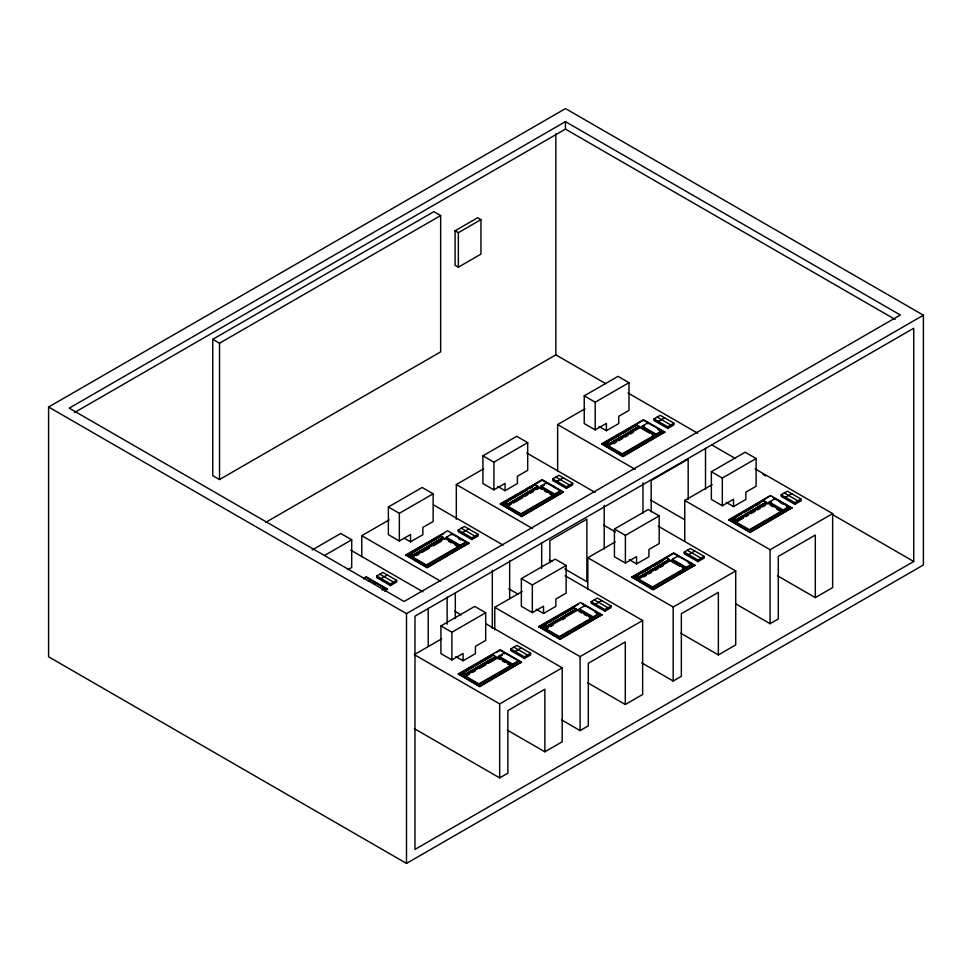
<?xml version="1.0" encoding="UTF-8"?>
<svg xmlns="http://www.w3.org/2000/svg" width="972" height="972" viewBox="0 0 972 972"><rect width="100%" height="100%" fill="white"/><g stroke="black" fill="none" stroke-linecap="round" stroke-linejoin="round"><path stroke-width="1.46" d="M48.6 407.013L565.51 108.585L923.4 315.207L923.4 564.987L406.49 863.415L48.6 656.793L48.6 407.013L406.49 613.636L923.4 315.207M565.449 121.646L69.219 408.143L404.109 601.498L900.339 315.001L565.449 121.646L565.449 129.106L74.467 412.565M212.759 339.313L433.877 211.653L440.644 215.565L440.644 351.888L219.526 479.548L212.759 475.636L212.759 339.313L219.526 343.225L440.644 215.565M455.066 230.789L477.665 217.74L480.958 219.636L480.958 254.129L458.347 267.179L455.066 265.283L455.066 230.789L458.347 232.685L480.958 219.636M265.781 522.328L555.85 354.853L605.665 383.612M312.133 549.982L340.735 533.47L351.706 539.8L351.706 567.49L347.855 569.713M410.536 541.841L410.536 534.539L399.346 541.003L388.375 534.673L388.375 506.983L422.176 487.47L433.148 493.812L433.148 521.49L422.869 527.419L422.869 534.722L410.536 541.841L404.449 538.318M606.394 430.705L606.394 423.415L595.204 429.879L584.233 423.537L584.233 395.859L618.034 376.346L629.006 382.676L629.006 410.366L618.727 416.295L618.727 423.585L606.394 430.705L599.08 426.489M505.088 490.678L505.088 483.388L493.898 489.852L482.926 483.509L482.926 455.832L516.727 436.319L527.699 442.649L527.699 470.339L517.42 476.268L517.42 483.558L505.088 490.678L497.773 486.462M324.405 555.559L351.706 539.8M388.375 506.983L399.346 513.313L433.148 493.812M361.778 556.835L361.778 535.693L389.14 519.899M584.233 395.859L595.204 402.189L629.006 382.676M557.636 471.384L557.636 424.57L584.986 408.775M482.926 455.832L493.898 462.162L527.699 442.649M456.33 519.267L456.33 484.542L483.679 468.747M363.564 578.316L366.189 576.809L387.476 589.093L384.851 591.158M363.564 578.862L366.189 577.356L373.698 581.693M405.798 554.951L447.63 530.809L468.917 543.093L427.085 567.794L405.798 554.951L427.085 567.247L468.917 543.093M405.798 555.51L443.706 533.628M407.973 554.623L410.694 556.203L412.614 555.097L410.694 556.835L407.973 554.623L409.88 553.518L413.185 555.389L443.256 537.419L440.644 535.9L410.561 553.87L423.646 546.325M407.973 555.267L409.88 554.162L412.614 555.741M426.258 544.818L440.644 536.508L443.256 538.026M601.656 443.827L643.488 419.685L664.775 431.969L622.943 456.67L601.656 443.827L622.943 456.123L664.775 431.969M601.656 444.374L623.878 431.556M626.49 430.037L643.488 420.232L664.775 432.528M603.819 443.499L606.552 445.079L608.472 443.973L606.552 445.711L603.819 443.499L605.738 442.394L609.043 444.265L639.114 426.295L636.49 424.776L606.419 442.746L609.031 441.239M500.349 503.8L542.182 479.658L563.468 491.941L521.636 516.642L500.349 503.8L521.636 516.096L563.468 491.941M603.819 444.143L605.738 443.038L608.472 444.605M611.655 439.733L620.804 434.448M623.417 432.941L636.49 425.384L639.114 426.902M500.349 504.347L506.886 500.58M509.498 499.073L512.11 497.555M514.735 496.048L518.647 493.788M521.259 492.282L523.884 490.763M526.496 489.256L542.182 480.204L549.69 484.542M376.735 576.019L382.956 572.435L396.673 580.357L396.673 581.973L390.452 585.557L376.735 577.635L376.735 576.019L390.452 583.941L396.673 580.357M410.561 553.262L413.185 554.781L443.256 537.419M502.512 503.472L504.432 502.366L507.153 503.946L505.246 505.683L502.512 503.472L505.246 505.051L507.153 503.946M527.346 489.888L505.112 502.718L535.183 484.749L537.808 486.267L507.736 504.237L537.808 486.267M368.352 581.244L370.672 579.895L384.499 587.878L384.499 588.862L382.178 590.198M502.512 504.116L504.432 502.366M529.959 488.381L532.571 486.863M458.177 530.019L464.397 526.435L478.115 534.357L478.115 535.973L471.894 539.557L458.177 531.635L458.177 530.019L471.894 537.941L478.115 534.357M446.318 537.249L460.145 545.231L465.94 541.878L465.94 542.862L460.145 546.203L446.318 538.233L446.318 537.249L452.114 533.895L452.114 534.879M412.59 556.992L444.933 538.318L458.723 546.276L458.723 547.102L426.38 565.777L412.59 557.819L412.59 556.992L426.38 564.951L458.723 546.276M606.419 442.139L609.043 443.657L639.114 426.295M416.478 555.571L419.053 554.076M421.641 552.582L429.405 548.111M433.293 545.863L441.057 541.38M654.034 418.896L660.255 415.311L673.973 423.233L673.973 424.849L667.752 428.433L654.034 420.512L654.034 418.896L667.752 426.817L673.973 423.233M642.176 426.125L655.991 434.107L661.798 430.754L661.798 431.738L655.991 435.079L642.176 427.097L642.176 426.125L647.972 422.771L647.972 423.756M608.448 445.856L640.791 427.194L654.569 435.152L654.569 435.978L622.238 454.653L608.448 446.695L608.448 445.856L622.238 453.815L654.569 435.152M552.728 478.868L558.949 475.284L572.666 483.206L572.666 484.821L566.445 488.406L552.728 480.484L552.728 478.868L566.445 486.79L572.666 483.206M613.624 443.706L616.212 442.211M618.8 440.717L622.675 438.469M625.263 436.975L627.851 435.492M630.439 433.998L633.027 432.504M642.176 427.097L644.497 425.76M540.869 486.097L546.665 482.744L560.492 490.726L560.492 491.711L554.684 495.052L540.869 487.069L540.869 486.097L554.684 494.08L560.492 490.726M381.109 578.547L387.318 574.95M507.141 505.829L539.484 487.154L553.262 495.125L553.262 495.951L520.931 514.625L507.141 506.667L507.141 505.829L520.931 513.787L553.262 495.125M540.869 487.069L544.344 485.064M462.55 532.547L468.771 528.962M507.141 506.667L511.017 504.419M513.605 502.925L522.669 497.7M525.257 496.206L527.845 494.712M530.433 493.217L533.008 491.723M536.896 489.487L539.484 487.993L541.987 489.438M658.409 421.423L664.629 417.826M557.102 481.395L563.31 477.799M382.178 589.214L384.499 587.878M384.851 590.612L387.476 589.093M543.53 613.466L543.53 606.176L532.328 612.627L521.357 606.297L521.357 578.619L555.158 559.107L566.129 565.437L566.129 593.127L555.85 599.056L555.85 606.346L543.53 613.466L536.204 609.25M463.085 660.778L463.085 653.476L451.895 659.939L440.923 653.609L440.923 625.919L474.713 606.407L485.684 612.749L485.684 640.427L475.417 646.356L475.417 653.658L463.085 660.778L455.771 656.55M733.52 506.582L733.52 499.292L722.33 505.756L711.358 499.414L711.358 471.736L745.147 452.223L756.119 458.553L756.119 486.243L745.852 492.172L745.852 499.462L733.52 506.582L726.206 502.366M636.587 563.894L636.587 556.604L625.397 563.055L614.426 556.725L614.426 529.035L648.215 509.535L659.186 515.865L659.186 543.555L648.919 549.484L648.919 556.774L636.587 563.894L629.273 559.665M521.357 578.619L532.328 584.95L566.129 565.437M440.923 625.919L451.895 632.262L485.684 612.749M494.76 629.978L494.76 607.33L522.122 591.535M441.677 638.835L414.315 654.63L499.669 703.91L562.205 667.813L562.205 741.794L544.867 751.806L507.275 730.106M711.358 471.736L722.33 478.066L756.119 458.553M684.75 541.21L684.75 500.446L712.112 484.651M614.426 529.035L625.397 535.378L659.186 515.865M587.817 589.457L587.817 557.758L615.179 541.963M538.78 626.588L580.612 602.433L601.899 614.729L560.066 639.43L538.78 626.588L560.066 638.871L601.899 614.729M538.78 627.134L566.226 611.291M568.851 609.784L578 604.499M458.347 673.9L500.167 649.746L521.454 662.041L479.633 686.73L458.347 673.9L479.633 686.183L521.454 662.041M540.954 626.26L543.676 627.839L545.596 626.733L543.676 628.471L540.954 626.26L542.862 625.154L546.167 627.025L576.25 609.043L573.626 607.536L543.542 625.506L546.167 624M458.347 674.447L481.869 660.863M484.481 659.356L493.63 654.071M496.242 652.564L500.167 650.292L521.454 662.588M540.954 626.891L542.862 625.786L545.596 627.365M460.509 673.572L463.243 675.139L465.151 674.033L463.243 675.783L460.509 673.572L462.417 672.466L465.734 674.325L495.805 656.963L493.181 654.836L463.109 672.818L491.868 656.209M548.779 622.481L557.928 617.208M560.54 615.689L573.626 608.144L576.25 609.663M460.509 674.203L462.417 672.466M728.781 519.704L770.602 495.562L791.888 507.846L750.068 532.547L728.781 519.704L750.068 532L791.888 507.846M728.781 520.251L739.23 514.224M741.843 512.706L744.467 511.199M747.079 509.693L770.602 495.562M730.944 519.376L732.852 518.27L735.585 519.85L733.666 521.587L730.944 519.376L733.666 520.956L735.585 519.85M733.544 518.015L763.615 500.653L766.24 502.172L736.168 520.142L733.544 518.015L736.168 519.534L766.24 502.172M543.542 624.899L546.167 626.405L576.25 609.043M631.849 577.016L673.669 552.861L694.956 565.157L653.135 589.858L631.849 577.016L653.135 589.299L694.956 565.157M730.944 520.02L732.852 518.914L735.585 520.482M733.544 518.623L741.381 514.103M744.005 512.584L753.154 507.299M755.766 505.792L759.691 503.532M631.849 577.562L673.669 553.42L694.956 565.704M463.109 672.199L465.734 673.718L495.805 656.355M634.011 576.688L636.745 578.255L638.653 577.161L636.745 578.899L634.011 576.688L635.919 575.582L639.236 577.453L669.307 559.471L666.683 557.964L636.611 575.934L639.224 574.428M591.17 601.656L597.379 598.072L611.096 605.981L611.096 607.597L604.888 611.194L591.17 603.272L591.17 601.656L604.888 609.578L611.096 605.981M579.3 608.885L593.127 616.856L598.922 613.514L598.922 614.486L593.127 617.84L579.3 609.857L579.3 608.885L585.095 605.532L585.095 606.504M634.011 577.319L635.919 576.214L638.653 577.793M545.571 628.617L577.915 609.942L591.705 617.9L591.705 618.739L559.362 637.401L545.571 629.443L545.571 628.617L559.362 636.575L591.705 617.9M641.836 572.909L650.985 567.624M653.609 566.117L662.758 560.832M510.725 648.968L516.934 645.372L530.651 653.293L530.651 654.909L524.443 658.494L510.725 650.572L510.725 648.968L524.443 656.878L530.651 653.293M498.855 656.185L512.681 664.168L518.477 660.814L518.477 661.798L512.681 665.152L498.855 657.169L498.855 656.185L504.662 652.844L504.662 653.816M465.126 675.929L497.47 657.254L511.26 665.213L511.26 666.039L478.917 684.713L465.126 676.755L465.126 675.929L478.917 683.887L511.26 665.213M545.571 629.443L548.159 627.948M550.747 626.454L553.335 624.96M562.387 619.735L564.975 618.241M465.126 676.755L469.014 674.519M472.89 672.272L475.478 670.777M479.366 668.542L485.83 664.799M488.418 663.305L497.47 658.08L499.985 659.526M498.855 657.169L502.342 655.152M781.16 494.772L787.369 491.188L801.086 499.11L801.086 500.726L794.877 504.31L781.16 496.388L781.16 494.772L794.877 502.694L801.086 499.11M636.611 575.327L639.236 576.833L669.307 559.471M769.289 502.002L775.085 498.648L788.912 506.631L788.912 507.615L783.116 510.956L769.289 502.974L769.289 502.002L783.116 509.984L788.912 506.631M735.561 521.733L767.904 503.071L781.695 511.029L781.695 511.855L749.351 530.53L735.561 522.572L735.561 521.733L749.351 529.691L781.695 511.029M684.227 552.084L690.436 548.487L704.153 556.409L704.153 558.025L697.945 561.622L684.227 553.7L684.227 552.084L697.945 560.006L704.153 556.409M769.289 502.974L771.61 501.637M735.561 522.572L743.325 518.088M745.913 516.594L748.501 515.099M751.089 513.605L754.977 511.369M757.553 509.875L760.14 508.38M762.728 506.886L765.316 505.391M672.357 559.301L686.183 567.284L691.979 563.942L691.979 564.914L686.183 568.268L672.357 560.285L672.357 559.301L678.152 555.96L678.152 556.932M638.628 579.045L670.972 560.37L684.762 568.328L684.762 569.155L652.419 587.829L638.628 579.871L638.628 579.045L652.419 587.003L684.762 568.328M595.532 604.171L601.753 600.587M643.804 576.882L646.392 575.388M648.98 573.893L651.568 572.399M655.456 570.163L658.044 568.669M660.632 567.174L663.208 565.68M515.087 651.483L521.308 647.899M785.522 497.3L791.743 493.703M688.589 554.599L694.81 551.015M494.76 607.33L580.102 656.61L642.65 620.5L642.65 694.482L625.3 704.493L587.72 682.794M684.75 500.446L770.103 549.727L832.639 513.617L832.639 587.598L815.301 597.61L777.709 575.922M587.817 557.758L673.171 607.026L735.707 570.928L735.707 644.91L718.369 654.921L680.777 633.222M561.719 719.973L580.102 730.592L588.303 725.853L588.303 663.293L625.3 641.921L625.3 704.493M414.315 728.623L499.669 777.892L507.858 773.165L507.858 710.593L544.867 689.233L544.867 751.806M735.962 604.001L770.103 623.708L778.293 618.982L778.293 556.409L815.301 535.05L815.301 597.61M641.654 662.819L673.171 681.02L681.36 676.281L681.36 613.709L718.369 592.349L718.369 654.921M913.729 561.476L414.971 849.431L414.971 616.199L913.729 328.244L913.729 561.476L832.457 514.553M565.449 129.106L895.091 319.423M628.046 393.016L697.641 433.196M755.159 468.893L832.639 513.617M711.844 444.921L735.439 458.541M762.971 474.445L765.596 475.952M657.145 417.11L670.862 425.019M784.27 492.986L797.988 500.896M658.02 429.551L661.798 431.738M773.105 497.555L791.888 508.405M780.115 502.536L782.63 503.982M786.397 506.157L788.912 507.615M642.042 428.737L649.563 433.087M652.066 434.533L654.569 435.978M766.24 502.779L763.615 500.653M770.419 505.343L772.922 506.789M776.677 508.964L781.695 511.855M557.636 424.57L635.105 469.294M650.596 500.045L684.288 519.498M658.226 526.192L735.707 570.928M526.739 452.988L595.022 492.403M687.338 550.286L701.055 558.207M555.838 477.07L569.556 484.992M688.212 562.739L691.979 564.914M552.193 485.988L559.702 490.325M669.307 560.091L666.683 557.964M672.223 561.925L679.744 566.263M682.259 567.709L684.762 569.155M544.49 490.884L547.005 492.33M549.508 493.776L553.262 495.951M603.588 525.087L615.41 531.915M505.112 502.111L507.736 503.63M505.343 503.532L507.153 504.577M456.33 484.542L532.486 528.513M549.289 560.018L551.877 561.512M564.841 568.997L586.869 581.706L586.869 519.145L549.873 540.505L549.873 562.849M565.169 575.776L642.65 620.5M433.5 504.893L503.095 545.073M594.269 599.858L607.986 607.779M461.287 528.233L475.004 536.143M581.864 603.709L601.899 615.276M595.156 612.311L598.922 614.486M451.385 533.531L468.917 543.652M458.395 538.5L460.91 539.958M579.166 611.497L581.669 612.943M584.184 614.389L586.687 615.835M589.19 617.281L591.705 618.739M448.687 541.319L451.202 542.765M454.957 544.928L458.723 547.102M508.842 588.85L518.04 594.159M361.778 535.693L440.559 581.183M486.049 623.842L562.205 667.813M350.746 550.14L422.966 591.839M454.738 611.169L461.214 614.912M513.836 647.17L527.553 655.092M379.845 574.233L393.563 582.143M376.2 583.139L383.709 587.477M373.187 582.325L375.702 583.783M502.488 660.972L504.99 662.418M507.493 663.876L510.008 665.322M463.328 673.62L465.151 674.677M794.877 502.694L794.877 504.31M783.116 509.984L783.116 510.956M775.085 498.648L775.085 499.632M770.103 549.727L770.103 623.708M767.904 503.071L767.904 503.897M749.351 529.691L749.351 530.53M736.168 519.534L736.168 520.142M733.666 520.956L733.666 521.587M732.852 518.27L732.852 518.914M722.33 478.066L722.33 505.756M705.514 448.311L705.514 489.074M697.945 560.006L697.945 561.622M688.176 499.389L688.176 459.173L651.179 480.533L651.179 511.819M686.183 567.284L686.183 568.268M673.171 607.026L673.171 681.02M670.972 560.37L670.972 561.196M667.752 426.817L667.752 428.433M655.991 434.107L655.991 435.079M652.419 587.003L652.419 587.829M642.978 482.902L642.978 513.107M640.791 427.194L640.791 428.02M639.236 576.833L639.236 577.453M636.745 578.255L636.745 578.899M636.49 424.776L636.49 425.384M635.919 575.582L635.919 576.214M625.397 535.378L625.397 563.055M622.238 453.815L622.238 454.653M609.043 443.657L609.043 444.265M606.552 445.079L606.552 445.711M605.738 442.394L605.738 443.038M604.888 609.578L604.888 611.194M604.207 505.27L604.207 549.046M595.204 402.189L595.204 429.879M593.127 616.856L593.127 617.84M580.102 656.61L580.102 730.592M577.915 609.942L577.915 610.768M573.626 607.536L573.626 608.144M566.445 486.79L566.445 488.406M559.362 636.575L559.362 637.401M555.85 133.735L555.85 354.853M554.684 494.08L554.684 495.052M546.665 482.744L546.665 483.728M546.167 626.405L546.167 627.025M543.676 627.839L543.676 628.471M542.862 625.154L542.862 625.786M541.671 542.874L541.671 568.547M535.183 484.749L535.183 485.356M532.328 584.95L532.328 612.627M524.443 656.878L524.443 658.494M520.931 513.787L520.931 514.625M512.681 664.168L512.681 665.152M509.656 560.953L509.656 598.691M505.246 505.051L505.246 505.683M499.669 703.91L499.669 777.892M497.47 657.254L497.47 658.08M493.898 462.162L493.898 489.852M493.181 654.836L493.181 655.456M492.318 570.297L492.318 628.398M478.917 683.887L478.917 684.713M471.894 537.941L471.894 539.557M465.734 673.718L465.734 674.325M463.243 675.139L463.243 675.783M460.145 545.231L460.145 546.203M458.347 232.685L458.347 267.179M455.321 593.151L455.321 618.471M451.895 632.262L451.895 659.939M447.12 597.051L447.12 624.231M444.933 538.318L444.933 539.144M440.644 535.9L440.644 536.508M428.215 608.46L428.215 646.198M426.38 564.951L426.38 565.777M413.185 554.781L413.185 555.389M410.694 556.203L410.694 556.835M409.88 553.518L409.88 554.162M406.49 613.636L406.49 863.415M399.346 513.313L399.346 541.003M390.452 583.941L390.452 585.557M370.672 579.895L370.672 580.879M219.526 343.225L219.526 479.548"/></g></svg>
